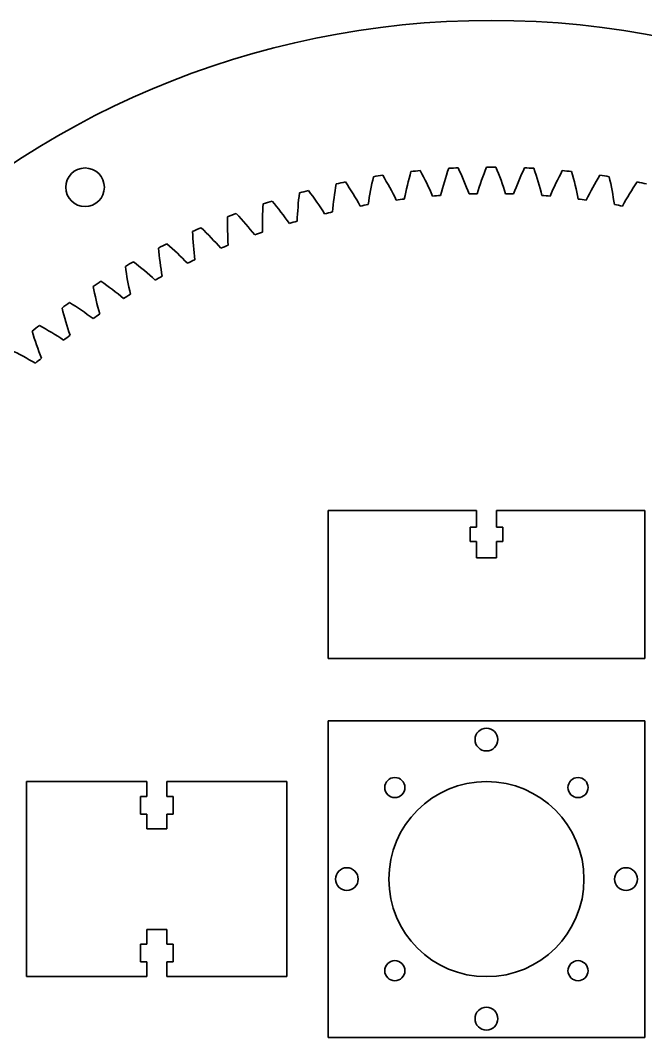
# Model space of a CAD drawing. Header units: inches. Extents: x -8 to 15.5, y -2.6 to 9.2.
# Drawn here: x 6.55 to 10.72, y 2.41 to 9.22 of the extents above; entities that cross this region are included whole.
import ezdxf

# ---------------------------------------------------------------- set-up
doc = ezdxf.new("R2010")
doc.units = ezdxf.units.IN
doc.header["$MEASUREMENT"] = 0
doc.layers.add('Layer 1', color=7, linetype='Continuous')

# ---------------------------------------------------------------- blocks, each defined once
blk = doc.blocks.new('block 2')
at = {"layer": 'Layer 1', "color": 7, "lineweight": 35}
blk.add_open_spline([(9.8384, 8.0624), (9.8205, 8.063), (9.8026, 8.0635), (9.7847, 8.0638)], degree=3, dxfattribs=at)
blk = doc.blocks.new('block 3')
at = {"layer": 'Layer 1', "color": 7, "lineweight": 35}
blk.add_open_spline([(9.7847, 8.0638), (9.7659, 8.124), (9.7447, 8.1834), (9.7211, 8.2419)], degree=3, dxfattribs=at)
blk = doc.blocks.new('block 4')
at = {"layer": 'Layer 1', "color": 7, "lineweight": 35}
blk.add_open_spline([(9.7211, 8.2419), (9.7003, 8.242), (9.6795, 8.242), (9.6588, 8.2419)], degree=3, dxfattribs=at)
blk = doc.blocks.new('block 5')
at = {"layer": 'Layer 1', "color": 7, "lineweight": 35}
blk.add_open_spline([(9.6588, 8.2419), (9.6352, 8.1834), (9.614, 8.124), (9.5952, 8.0638)], degree=3, dxfattribs=at)
blk = doc.blocks.new('block 6')
at = {"layer": 'Layer 1', "color": 7, "lineweight": 35}
blk.add_open_spline([(9.5952, 8.0638), (9.5773, 8.0635), (9.5594, 8.063), (9.5415, 8.0624)], degree=3, dxfattribs=at)
blk = doc.blocks.new('block 7')
at = {"layer": 'Layer 1', "color": 7, "lineweight": 35}
blk.add_open_spline([(9.5415, 8.0624), (9.5195, 8.1215), (9.4952, 8.1797), (9.4687, 8.2369)], degree=3, dxfattribs=at)
blk = doc.blocks.new('block 8')
at = {"layer": 'Layer 1', "color": 7, "lineweight": 35}
blk.add_open_spline([(9.4687, 8.2369), (9.4479, 8.236), (9.4272, 8.2349), (9.4064, 8.2336)], degree=3, dxfattribs=at)
blk = doc.blocks.new('block 9')
at = {"layer": 'Layer 1', "color": 7, "lineweight": 35}
blk.add_open_spline([(9.4064, 8.2336), (9.3859, 8.174), (9.3679, 8.1136), (9.3523, 8.0525)], degree=3, dxfattribs=at)
blk = doc.blocks.new('block 10')
at = {"layer": 'Layer 1', "color": 7, "lineweight": 35}
blk.add_open_spline([(9.3523, 8.0525), (9.3344, 8.0512), (9.3165, 8.0498), (9.2987, 8.0483)], degree=3, dxfattribs=at)
blk = doc.blocks.new('block 11')
at = {"layer": 'Layer 1', "color": 7, "lineweight": 35}
blk.add_open_spline([(9.2987, 8.0483), (9.2737, 8.1062), (9.2464, 8.163), (9.2168, 8.2187)], degree=3, dxfattribs=at)
blk = doc.blocks.new('block 12')
at = {"layer": 'Layer 1', "color": 7, "lineweight": 35}
blk.add_open_spline([(9.2168, 8.2187), (9.1961, 8.2167), (9.1755, 8.2145), (9.1548, 8.2122)], degree=3, dxfattribs=at)
blk = doc.blocks.new('block 13')
at = {"layer": 'Layer 1', "color": 7, "lineweight": 35}
blk.add_open_spline([(9.1548, 8.2122), (9.1375, 8.1516), (9.1226, 8.0903), (9.1102, 8.0285)], degree=3, dxfattribs=at)
blk = doc.blocks.new('block 14')
at = {"layer": 'Layer 1', "color": 7, "lineweight": 35}
blk.add_open_spline([(9.1102, 8.0285), (9.0924, 8.0262), (9.0747, 8.0239), (9.0569, 8.0215)], degree=3, dxfattribs=at)
blk = doc.blocks.new('block 15')
at = {"layer": 'Layer 1', "color": 7, "lineweight": 35}
blk.add_open_spline([(9.0569, 8.0215), (9.0289, 8.0779), (8.9987, 8.1333), (8.9663, 8.1874)], degree=3, dxfattribs=at)
blk = doc.blocks.new('block 16')
at = {"layer": 'Layer 1', "color": 7, "lineweight": 35}
blk.add_open_spline([(8.9663, 8.1874), (8.9457, 8.1843), (8.9252, 8.181), (8.9047, 8.1776)], degree=3, dxfattribs=at)
blk = doc.blocks.new('block 17')
at = {"layer": 'Layer 1', "color": 7, "lineweight": 35}
blk.add_open_spline([(8.9047, 8.1776), (8.8906, 8.1162), (8.879, 8.0542), (8.8698, 7.9918)], degree=3, dxfattribs=at)
blk = doc.blocks.new('block 18')
at = {"layer": 'Layer 1', "color": 7, "lineweight": 35}
blk.add_open_spline([(8.8698, 7.9918), (8.8521, 7.9886), (8.8345, 7.9854), (8.8169, 7.982)], degree=3, dxfattribs=at)
blk = doc.blocks.new('block 19')
at = {"layer": 'Layer 1', "color": 7, "lineweight": 35}
blk.add_open_spline([(8.8169, 7.982), (8.786, 8.037), (8.7529, 8.0907), (8.7177, 8.143)], degree=3, dxfattribs=at)
blk = doc.blocks.new('block 20')
at = {"layer": 'Layer 1', "color": 7, "lineweight": 35}
blk.add_open_spline([(8.7177, 8.143), (8.6974, 8.1388), (8.677, 8.1345), (8.6568, 8.13)], degree=3, dxfattribs=at)
blk = doc.blocks.new('block 21')
at = {"layer": 'Layer 1', "color": 7, "lineweight": 35}
blk.add_open_spline([(8.6568, 8.13), (8.6459, 8.0679), (8.6375, 8.0054), (8.6316, 7.9426)], degree=3, dxfattribs=at)
blk = doc.blocks.new('block 22')
at = {"layer": 'Layer 1', "color": 7, "lineweight": 35}
blk.add_open_spline([(8.6316, 7.9426), (8.6141, 7.9385), (8.5967, 7.9344), (8.5793, 7.9301)], degree=3, dxfattribs=at)
blk = doc.blocks.new('block 23')
at = {"layer": 'Layer 1', "color": 7, "lineweight": 35}
blk.add_open_spline([(8.5793, 7.9301), (8.5456, 7.9833), (8.5097, 8.0352), (8.4718, 8.0856)], degree=3, dxfattribs=at)
blk = doc.blocks.new('block 24')
at = {"layer": 'Layer 1', "color": 7, "lineweight": 35}
blk.add_open_spline([(8.4718, 8.0856), (8.4517, 8.0804), (8.4317, 8.075), (8.4116, 8.0695)], degree=3, dxfattribs=at)
blk = doc.blocks.new('block 25')
at = {"layer": 'Layer 1', "color": 7, "lineweight": 35}
blk.add_open_spline([(8.4116, 8.0695), (8.404, 8.0069), (8.3989, 7.944), (8.3963, 7.881)], degree=3, dxfattribs=at)
blk = doc.blocks.new('block 26')
at = {"layer": 'Layer 1', "color": 7, "lineweight": 35}
blk.add_open_spline([(8.3963, 7.881), (8.3791, 7.876), (8.3619, 7.871), (8.3447, 7.8658)], degree=3, dxfattribs=at)
blk = doc.blocks.new('block 27')
at = {"layer": 'Layer 1', "color": 7, "lineweight": 35}
blk.add_open_spline([(8.3447, 7.8658), (8.3083, 7.9172), (8.2697, 7.9671), (8.2293, 8.0155)], degree=3, dxfattribs=at)
blk = doc.blocks.new('block 28')
at = {"layer": 'Layer 1', "color": 7, "lineweight": 35}
blk.add_open_spline([(8.2293, 8.0155), (8.2095, 8.0092), (8.1897, 8.0028), (8.17, 7.9962)], degree=3, dxfattribs=at)
blk = doc.blocks.new('block 29')
at = {"layer": 'Layer 1', "color": 7, "lineweight": 35}
blk.add_open_spline([(8.17, 7.9962), (8.1657, 7.9333), (8.1638, 7.8703), (8.1646, 7.8072)], degree=3, dxfattribs=at)
blk = doc.blocks.new('block 30')
at = {"layer": 'Layer 1', "color": 7, "lineweight": 35}
blk.add_open_spline([(8.1646, 7.8072), (8.1476, 7.8013), (8.1307, 7.7953), (8.1139, 7.7893)], degree=3, dxfattribs=at)
blk = doc.blocks.new('block 31')
at = {"layer": 'Layer 1', "color": 7, "lineweight": 35}
blk.add_open_spline([(8.1139, 7.7893), (8.0748, 7.8387), (8.0337, 7.8866), (7.9907, 7.9327)], degree=3, dxfattribs=at)
blk = doc.blocks.new('block 32')
at = {"layer": 'Layer 1', "color": 7, "lineweight": 35}
blk.add_open_spline([(7.9907, 7.9327), (7.9713, 7.9254), (7.9519, 7.918), (7.9325, 7.9104)], degree=3, dxfattribs=at)
blk = doc.blocks.new('block 33')
at = {"layer": 'Layer 1', "color": 7, "lineweight": 35}
blk.add_open_spline([(7.9325, 7.9104), (7.9315, 7.8474), (7.933, 7.7843), (7.937, 7.7214)], degree=3, dxfattribs=at)
blk = doc.blocks.new('block 34')
at = {"layer": 'Layer 1', "color": 7, "lineweight": 35}
blk.add_open_spline([(7.937, 7.7214), (7.9204, 7.7146), (7.9038, 7.7078), (7.8873, 7.7008)], degree=3, dxfattribs=at)
blk = doc.blocks.new('block 35')
at = {"layer": 'Layer 1', "color": 7, "lineweight": 35}
blk.add_open_spline([(7.8873, 7.7008), (7.8457, 7.7481), (7.8021, 7.7938), (7.7568, 7.8376)], degree=3, dxfattribs=at)
blk = doc.blocks.new('block 36')
at = {"layer": 'Layer 1', "color": 7, "lineweight": 35}
blk.add_open_spline([(7.7568, 7.8376), (7.7378, 7.8293), (7.7188, 7.8208), (7.6999, 7.8123)], degree=3, dxfattribs=at)
blk = doc.blocks.new('block 37')
at = {"layer": 'Layer 1', "color": 7, "lineweight": 35}
blk.add_open_spline([(7.6999, 7.8123), (7.7021, 7.7493), (7.7069, 7.6864), (7.7142, 7.6237)], degree=3, dxfattribs=at)
blk = doc.blocks.new('block 38')
at = {"layer": 'Layer 1', "color": 7, "lineweight": 35}
blk.add_open_spline([(7.7142, 7.6237), (7.698, 7.6161), (7.6818, 7.6084), (7.6657, 7.6006)], degree=3, dxfattribs=at)
blk = doc.blocks.new('block 39')
at = {"layer": 'Layer 1', "color": 7, "lineweight": 35}
blk.add_open_spline([(7.6657, 7.6006), (7.6216, 7.6457), (7.5758, 7.689), (7.5282, 7.7304)], degree=3, dxfattribs=at)
blk = doc.blocks.new('block 40')
at = {"layer": 'Layer 1', "color": 7, "lineweight": 35}
blk.add_open_spline([(7.5282, 7.7304), (7.5096, 7.7211), (7.4911, 7.7116), (7.4727, 7.7021)], degree=3, dxfattribs=at)
blk = doc.blocks.new('block 41')
at = {"layer": 'Layer 1', "color": 7, "lineweight": 35}
blk.add_open_spline([(7.4727, 7.7021), (7.4782, 7.6393), (7.4863, 7.5767), (7.4969, 7.5146)], degree=3, dxfattribs=at)
blk = doc.blocks.new('block 42')
at = {"layer": 'Layer 1', "color": 7, "lineweight": 35}
blk.add_open_spline([(7.4969, 7.5146), (7.4811, 7.5061), (7.4653, 7.4976), (7.4496, 7.4889)], degree=3, dxfattribs=at)
blk = doc.blocks.new('block 43')
at = {"layer": 'Layer 1', "color": 7, "lineweight": 35}
blk.add_open_spline([(7.4496, 7.4889), (7.4033, 7.5316), (7.3552, 7.5725), (7.3055, 7.6113)], degree=3, dxfattribs=at)
blk = doc.blocks.new('block 44')
at = {"layer": 'Layer 1', "color": 7, "lineweight": 35}
blk.add_open_spline([(7.3055, 7.6113), (7.2875, 7.6011), (7.2695, 7.5907), (7.2516, 7.5802)], degree=3, dxfattribs=at)
blk = doc.blocks.new('block 45')
at = {"layer": 'Layer 1', "color": 7, "lineweight": 35}
blk.add_open_spline([(7.2516, 7.5802), (7.2604, 7.5178), (7.2717, 7.4557), (7.2856, 7.3942)], degree=3, dxfattribs=at)
blk = doc.blocks.new('block 46')
at = {"layer": 'Layer 1', "color": 7, "lineweight": 35}
blk.add_open_spline([(7.2856, 7.3942), (7.2702, 7.3849), (7.2549, 7.3755), (7.2397, 7.3661)], degree=3, dxfattribs=at)
blk = doc.blocks.new('block 47')
at = {"layer": 'Layer 1', "color": 7, "lineweight": 35}
blk.add_open_spline([(7.2397, 7.3661), (7.1912, 7.4063), (7.141, 7.4446), (7.0894, 7.4808)], degree=3, dxfattribs=at)
blk = doc.blocks.new('block 48')
at = {"layer": 'Layer 1', "color": 7, "lineweight": 35}
blk.add_open_spline([(7.0894, 7.4808), (7.0719, 7.4696), (7.0545, 7.4583), (7.0371, 7.4469)], degree=3, dxfattribs=at)
blk = doc.blocks.new('block 49')
at = {"layer": 'Layer 1', "color": 7, "lineweight": 35}
blk.add_open_spline([(7.0371, 7.4469), (7.0492, 7.385), (7.0638, 7.3236), (7.0808, 7.2629)], degree=3, dxfattribs=at)
blk = doc.blocks.new('block 50')
at = {"layer": 'Layer 1', "color": 7, "lineweight": 35}
blk.add_open_spline([(7.0808, 7.2629), (7.066, 7.2528), (7.0512, 7.2427), (7.0365, 7.2324)], degree=3, dxfattribs=at)
blk = doc.blocks.new('block 51')
at = {"layer": 'Layer 1', "color": 7, "lineweight": 35}
blk.add_open_spline([(7.0365, 7.2324), (6.9859, 7.2701), (6.9338, 7.3057), (6.8804, 7.3391)], degree=3, dxfattribs=at)
blk = doc.blocks.new('block 52')
at = {"layer": 'Layer 1', "color": 7, "lineweight": 35}
blk.add_open_spline([(6.8804, 7.3391), (6.8635, 7.327), (6.8467, 7.3148), (6.83, 7.3025)], degree=3, dxfattribs=at)
blk = doc.blocks.new('block 53')
at = {"layer": 'Layer 1', "color": 7, "lineweight": 35}
blk.add_open_spline([(6.83, 7.3025), (6.8453, 7.2413), (6.8631, 7.1808), (6.8832, 7.1211)], degree=3, dxfattribs=at)
blk = doc.blocks.new('block 54')
at = {"layer": 'Layer 1', "color": 7, "lineweight": 35}
blk.add_open_spline([(6.8832, 7.1211), (6.8689, 7.1103), (6.8547, 7.0993), (6.8405, 7.0883)], degree=3, dxfattribs=at)
blk = doc.blocks.new('block 55')
at = {"layer": 'Layer 1', "color": 7, "lineweight": 35}
blk.add_open_spline([(6.8405, 7.0883), (6.7881, 7.1233), (6.7342, 7.1561), (6.6791, 7.1867)], degree=3, dxfattribs=at)
blk = doc.blocks.new('block 56')
at = {"layer": 'Layer 1', "color": 7, "lineweight": 35}
blk.add_open_spline([(6.6791, 7.1867), (6.6629, 7.1738), (6.6467, 7.1607), (6.6307, 7.1475)], degree=3, dxfattribs=at)
blk = doc.blocks.new('block 57')
at = {"layer": 'Layer 1', "color": 7, "lineweight": 35}
blk.add_open_spline([(6.6307, 7.1475), (6.6492, 7.0872), (6.67, 7.0277), (6.6933, 6.9691)], degree=3, dxfattribs=at)
blk = doc.blocks.new('block 58')
at = {"layer": 'Layer 1', "color": 7, "lineweight": 35}
blk.add_open_spline([(6.6933, 6.9691), (6.6796, 6.9575), (6.666, 6.9459), (6.6524, 6.9342)], degree=3, dxfattribs=at)
blk = doc.blocks.new('block 59')
at = {"layer": 'Layer 1', "color": 7, "lineweight": 35}
blk.add_open_spline([(6.6524, 6.9342), (6.5982, 6.9663), (6.5427, 6.9963), (6.486, 7.024)], degree=3, dxfattribs=at)
blk = doc.blocks.new('block 468')
at = {"layer": 'Layer 1', "color": 7, "lineweight": 35}
blk.add_open_spline([(10.7231, 8.13), (10.7028, 8.1345), (10.6825, 8.1388), (10.6622, 8.143)], degree=3, dxfattribs=at)
blk = doc.blocks.new('block 469')
at = {"layer": 'Layer 1', "color": 7, "lineweight": 35}
blk.add_open_spline([(10.6622, 8.143), (10.627, 8.0907), (10.5939, 8.037), (10.563, 7.982)], degree=3, dxfattribs=at)
blk = doc.blocks.new('block 470')
at = {"layer": 'Layer 1', "color": 7, "lineweight": 35}
blk.add_open_spline([(10.563, 7.982), (10.5454, 7.9854), (10.5277, 7.9886), (10.5101, 7.9918)], degree=3, dxfattribs=at)
blk = doc.blocks.new('block 471')
at = {"layer": 'Layer 1', "color": 7, "lineweight": 35}
blk.add_open_spline([(10.5101, 7.9918), (10.5009, 8.0542), (10.4893, 8.1162), (10.4752, 8.1776)], degree=3, dxfattribs=at)
blk = doc.blocks.new('block 472')
at = {"layer": 'Layer 1', "color": 7, "lineweight": 35}
blk.add_open_spline([(10.4752, 8.1776), (10.4547, 8.181), (10.4342, 8.1843), (10.4136, 8.1874)], degree=3, dxfattribs=at)
blk = doc.blocks.new('block 473')
at = {"layer": 'Layer 1', "color": 7, "lineweight": 35}
blk.add_open_spline([(10.4136, 8.1874), (10.3812, 8.1333), (10.351, 8.0779), (10.323, 8.0215)], degree=3, dxfattribs=at)
blk = doc.blocks.new('block 474')
at = {"layer": 'Layer 1', "color": 7, "lineweight": 35}
blk.add_open_spline([(10.323, 8.0215), (10.3052, 8.0239), (10.2875, 8.0262), (10.2697, 8.0285)], degree=3, dxfattribs=at)
blk = doc.blocks.new('block 475')
at = {"layer": 'Layer 1', "color": 7, "lineweight": 35}
blk.add_open_spline([(10.2697, 8.0285), (10.2573, 8.0903), (10.2424, 8.1516), (10.2251, 8.2122)], degree=3, dxfattribs=at)
blk = doc.blocks.new('block 476')
at = {"layer": 'Layer 1', "color": 7, "lineweight": 35}
blk.add_open_spline([(10.2251, 8.2122), (10.2044, 8.2145), (10.1837, 8.2167), (10.1631, 8.2187)], degree=3, dxfattribs=at)
blk = doc.blocks.new('block 477')
at = {"layer": 'Layer 1', "color": 7, "lineweight": 35}
blk.add_open_spline([(10.1631, 8.2187), (10.1335, 8.163), (10.1062, 8.1062), (10.0812, 8.0483)], degree=3, dxfattribs=at)
blk = doc.blocks.new('block 478')
at = {"layer": 'Layer 1', "color": 7, "lineweight": 35}
blk.add_open_spline([(10.0812, 8.0483), (10.0634, 8.0498), (10.0455, 8.0512), (10.0276, 8.0525)], degree=3, dxfattribs=at)
blk = doc.blocks.new('block 479')
at = {"layer": 'Layer 1', "color": 7, "lineweight": 35}
blk.add_open_spline([(10.0276, 8.0525), (10.012, 8.1136), (9.9939, 8.174), (9.9735, 8.2336)], degree=3, dxfattribs=at)
blk = doc.blocks.new('block 480')
at = {"layer": 'Layer 1', "color": 7, "lineweight": 35}
blk.add_open_spline([(9.9735, 8.2336), (9.9527, 8.2349), (9.932, 8.236), (9.9112, 8.2369)], degree=3, dxfattribs=at)
blk = doc.blocks.new('block 481')
at = {"layer": 'Layer 1', "color": 7, "lineweight": 35}
blk.add_open_spline([(9.9112, 8.2369), (9.8846, 8.1797), (9.8604, 8.1215), (9.8384, 8.0624)], degree=3, dxfattribs=at)
blk = doc.blocks.new('block 482')
at = {"layer": 'Layer 1', "color": 7, "lineweight": 35}
blk.add_open_spline([(7.1118, 8.1072), (7.1118, 8.1782), (7.0542, 8.2357), (6.9833, 8.2357), (6.9123, 8.2357), (6.8548, 8.1782), (6.8548, 8.1072), (6.8548, 8.0363), (6.9123, 7.9787), (6.9833, 7.9787), (7.0542, 7.9787), (7.1118, 8.0363), (7.1118, 8.1072)], degree=3, knots=[0, 0, 0, 0, 1, 1, 1, 2, 2, 2, 3, 3, 3, 4, 4, 4, 4], dxfattribs=at)
blk = doc.blocks.new('block 485')
at = {"layer": 'Layer 1', "color": 7, "lineweight": 35}
blk.add_open_spline([(15.49, 3.4191), (15.49, 6.6224), (12.8932, 9.2191), (9.6899, 9.2191), (6.4867, 9.2191), (3.89, 6.6224), (3.89, 3.4191), (3.89, 0.2159), (6.4867, -2.3809), (9.69, -2.3809), (12.8932, -2.3809), (15.49, 0.2159), (15.49, 3.4191)], degree=3, knots=[0, 0, 0, 0, 1, 1, 1, 2, 2, 2, 3, 3, 3, 4, 4, 4, 4], dxfattribs=at)
blk = doc.blocks.new('block 486')
at = {"layer": 'Layer 1', "color": 7, "lineweight": 35}
blk.add_lwpolyline([(8.6025, 5.952), (9.5905, 5.952)], dxfattribs=at)
blk = doc.blocks.new('block 487')
at = {"layer": 'Layer 1', "color": 7, "lineweight": 35}
blk.add_lwpolyline([(9.5905, 5.952), (9.5905, 5.8418)], dxfattribs=at)
blk = doc.blocks.new('block 488')
at = {"layer": 'Layer 1', "color": 7, "lineweight": 35}
blk.add_lwpolyline([(9.5905, 5.8418), (9.5492, 5.8418)], dxfattribs=at)
blk = doc.blocks.new('block 489')
at = {"layer": 'Layer 1', "color": 7, "lineweight": 35}
blk.add_lwpolyline([(9.5492, 5.8418), (9.5492, 5.7473)], dxfattribs=at)
blk = doc.blocks.new('block 490')
at = {"layer": 'Layer 1', "color": 7, "lineweight": 35}
blk.add_lwpolyline([(9.5492, 5.7473), (9.5905, 5.7473)], dxfattribs=at)
blk = doc.blocks.new('block 491')
at = {"layer": 'Layer 1', "color": 7, "lineweight": 35}
blk.add_lwpolyline([(9.5905, 5.7473), (9.5905, 5.637)], dxfattribs=at)
blk = doc.blocks.new('block 492')
at = {"layer": 'Layer 1', "color": 7, "lineweight": 35}
blk.add_lwpolyline([(9.5905, 5.637), (9.7244, 5.637)], dxfattribs=at)
blk = doc.blocks.new('block 493')
at = {"layer": 'Layer 1', "color": 7, "lineweight": 35}
blk.add_lwpolyline([(9.7244, 5.7473), (9.7244, 5.637)], dxfattribs=at)
blk = doc.blocks.new('block 494')
at = {"layer": 'Layer 1', "color": 7, "lineweight": 35}
blk.add_lwpolyline([(9.7657, 5.7473), (9.7244, 5.7473)], dxfattribs=at)
blk = doc.blocks.new('block 495')
at = {"layer": 'Layer 1', "color": 7, "lineweight": 35}
blk.add_lwpolyline([(9.7657, 5.8418), (9.7657, 5.7473)], dxfattribs=at)
blk = doc.blocks.new('block 496')
at = {"layer": 'Layer 1', "color": 7, "lineweight": 35}
blk.add_lwpolyline([(9.7244, 5.8418), (9.7657, 5.8418)], dxfattribs=at)
blk = doc.blocks.new('block 497')
at = {"layer": 'Layer 1', "color": 7, "lineweight": 35}
blk.add_lwpolyline([(9.7244, 5.952), (9.7244, 5.8418)], dxfattribs=at)
blk = doc.blocks.new('block 498')
at = {"layer": 'Layer 1', "color": 7, "lineweight": 35}
blk.add_lwpolyline([(9.7244, 5.952), (10.7125, 5.952)], dxfattribs=at)
blk = doc.blocks.new('block 499')
at = {"layer": 'Layer 1', "color": 7, "lineweight": 35}
blk.add_lwpolyline([(10.7125, 4.967), (10.7125, 5.952)], dxfattribs=at)
blk = doc.blocks.new('block 500')
at = {"layer": 'Layer 1', "color": 7, "lineweight": 35}
blk.add_lwpolyline([(8.6025, 4.967), (10.7125, 4.967)], dxfattribs=at)
blk = doc.blocks.new('block 501')
at = {"layer": 'Layer 1', "color": 7, "lineweight": 35}
blk.add_lwpolyline([(8.6025, 4.967), (8.6025, 5.952)], dxfattribs=at)
blk = doc.blocks.new('block 530')
at = {"layer": 'Layer 1', "color": 7, "lineweight": 35}
blk.add_lwpolyline([(8.3287, 2.8461), (8.3287, 4.1461)], dxfattribs=at)
blk = doc.blocks.new('block 531')
at = {"layer": 'Layer 1', "color": 7, "lineweight": 35}
blk.add_lwpolyline([(7.5281, 2.8461), (8.3287, 2.8461)], dxfattribs=at)
blk = doc.blocks.new('block 532')
at = {"layer": 'Layer 1', "color": 7, "lineweight": 35}
blk.add_lwpolyline([(7.5281, 2.9445), (7.5281, 2.8461)], dxfattribs=at)
blk = doc.blocks.new('block 533')
at = {"layer": 'Layer 1', "color": 7, "lineweight": 35}
blk.add_lwpolyline([(7.5694, 2.9445), (7.5281, 2.9445)], dxfattribs=at)
blk = doc.blocks.new('block 534')
at = {"layer": 'Layer 1', "color": 7, "lineweight": 35}
blk.add_lwpolyline([(7.5694, 3.0626), (7.5694, 2.9445)], dxfattribs=at)
blk = doc.blocks.new('block 535')
at = {"layer": 'Layer 1', "color": 7, "lineweight": 35}
blk.add_lwpolyline([(7.5281, 3.0626), (7.5694, 3.0626)], dxfattribs=at)
blk = doc.blocks.new('block 536')
at = {"layer": 'Layer 1', "color": 7, "lineweight": 35}
blk.add_lwpolyline([(7.5281, 3.161), (7.5281, 3.0626)], dxfattribs=at)
blk = doc.blocks.new('block 537')
at = {"layer": 'Layer 1', "color": 7, "lineweight": 35}
blk.add_lwpolyline([(7.3942, 3.161), (7.5281, 3.161)], dxfattribs=at)
blk = doc.blocks.new('block 538')
at = {"layer": 'Layer 1', "color": 7, "lineweight": 35}
blk.add_lwpolyline([(7.3942, 3.0626), (7.3942, 3.161)], dxfattribs=at)
blk = doc.blocks.new('block 539')
at = {"layer": 'Layer 1', "color": 7, "lineweight": 35}
blk.add_lwpolyline([(7.3529, 3.0626), (7.3942, 3.0626)], dxfattribs=at)
blk = doc.blocks.new('block 540')
at = {"layer": 'Layer 1', "color": 7, "lineweight": 35}
blk.add_lwpolyline([(7.3529, 2.9445), (7.3529, 3.0626)], dxfattribs=at)
blk = doc.blocks.new('block 541')
at = {"layer": 'Layer 1', "color": 7, "lineweight": 35}
blk.add_lwpolyline([(7.3942, 2.9445), (7.3529, 2.9445)], dxfattribs=at)
blk = doc.blocks.new('block 542')
at = {"layer": 'Layer 1', "color": 7, "lineweight": 35}
blk.add_lwpolyline([(7.3942, 2.8461), (7.3942, 2.9445)], dxfattribs=at)
blk = doc.blocks.new('block 543')
at = {"layer": 'Layer 1', "color": 7, "lineweight": 35}
blk.add_lwpolyline([(6.5937, 2.8461), (7.3942, 2.8461)], dxfattribs=at)
blk = doc.blocks.new('block 544')
at = {"layer": 'Layer 1', "color": 7, "lineweight": 35}
blk.add_lwpolyline([(6.5937, 4.1461), (6.5937, 2.8461)], dxfattribs=at)
blk = doc.blocks.new('block 545')
at = {"layer": 'Layer 1', "color": 7, "lineweight": 35}
blk.add_lwpolyline([(7.3942, 4.1461), (6.5937, 4.1461)], dxfattribs=at)
blk = doc.blocks.new('block 546')
at = {"layer": 'Layer 1', "color": 7, "lineweight": 35}
blk.add_lwpolyline([(7.3942, 4.0477), (7.3942, 4.1461)], dxfattribs=at)
blk = doc.blocks.new('block 547')
at = {"layer": 'Layer 1', "color": 7, "lineweight": 35}
blk.add_lwpolyline([(7.3529, 4.0477), (7.3942, 4.0477)], dxfattribs=at)
blk = doc.blocks.new('block 548')
at = {"layer": 'Layer 1', "color": 7, "lineweight": 35}
blk.add_lwpolyline([(7.3529, 3.9295), (7.3529, 4.0477)], dxfattribs=at)
blk = doc.blocks.new('block 549')
at = {"layer": 'Layer 1', "color": 7, "lineweight": 35}
blk.add_lwpolyline([(7.3942, 3.9295), (7.3529, 3.9295)], dxfattribs=at)
blk = doc.blocks.new('block 550')
at = {"layer": 'Layer 1', "color": 7, "lineweight": 35}
blk.add_lwpolyline([(7.3942, 3.8311), (7.3942, 3.9295)], dxfattribs=at)
blk = doc.blocks.new('block 551')
at = {"layer": 'Layer 1', "color": 7, "lineweight": 35}
blk.add_lwpolyline([(7.5281, 3.8311), (7.3942, 3.8311)], dxfattribs=at)
blk = doc.blocks.new('block 552')
at = {"layer": 'Layer 1', "color": 7, "lineweight": 35}
blk.add_lwpolyline([(7.5281, 3.9295), (7.5281, 3.8311)], dxfattribs=at)
blk = doc.blocks.new('block 553')
at = {"layer": 'Layer 1', "color": 7, "lineweight": 35}
blk.add_lwpolyline([(7.5694, 3.9295), (7.5281, 3.9295)], dxfattribs=at)
blk = doc.blocks.new('block 554')
at = {"layer": 'Layer 1', "color": 7, "lineweight": 35}
blk.add_lwpolyline([(7.5694, 4.0477), (7.5694, 3.9295)], dxfattribs=at)
blk = doc.blocks.new('block 555')
at = {"layer": 'Layer 1', "color": 7, "lineweight": 35}
blk.add_lwpolyline([(7.5281, 4.0477), (7.5694, 4.0477)], dxfattribs=at)
blk = doc.blocks.new('block 556')
at = {"layer": 'Layer 1', "color": 7, "lineweight": 35}
blk.add_lwpolyline([(7.5281, 4.1461), (7.5281, 4.0477)], dxfattribs=at)
blk = doc.blocks.new('block 557')
at = {"layer": 'Layer 1', "color": 7, "lineweight": 35}
blk.add_lwpolyline([(8.3287, 4.1461), (7.5281, 4.1461)], dxfattribs=at)
blk = doc.blocks.new('block 586')
at = {"layer": 'Layer 1', "color": 7, "lineweight": 35}
blk.add_open_spline([(8.6516, 3.4961), (8.6516, 3.538), (8.6856, 3.5719), (8.7275, 3.5719), (8.7694, 3.5719), (8.8033, 3.538), (8.8033, 3.4961), (8.8033, 3.4542), (8.7694, 3.4202), (8.7275, 3.4202), (8.6856, 3.4202), (8.6516, 3.4542), (8.6516, 3.4961)], degree=3, knots=[0, 0, 0, 0, 1, 1, 1, 2, 2, 2, 3, 3, 3, 4, 4, 4, 4], dxfattribs=at)
blk = doc.blocks.new('block 587')
at = {"layer": 'Layer 1', "color": 7, "lineweight": 35}
blk.add_open_spline([(10.5116, 3.4961), (10.5116, 3.538), (10.5456, 3.5719), (10.5875, 3.5719), (10.6294, 3.5719), (10.6633, 3.538), (10.6633, 3.4961), (10.6633, 3.4542), (10.6294, 3.4202), (10.5875, 3.4202), (10.5456, 3.4202), (10.5116, 3.4542), (10.5116, 3.4961)], degree=3, knots=[0, 0, 0, 0, 1, 1, 1, 2, 2, 2, 3, 3, 3, 4, 4, 4, 4], dxfattribs=at)
blk = doc.blocks.new('block 588')
at = {"layer": 'Layer 1', "color": 7, "lineweight": 35}
blk.add_open_spline([(8.9803, 2.8858), (8.9803, 2.9228), (9.0103, 2.9528), (9.0472, 2.9528), (9.0842, 2.9528), (9.1142, 2.9228), (9.1142, 2.8858), (9.1142, 2.8489), (9.0842, 2.8189), (9.0472, 2.8189), (9.0103, 2.8189), (8.9803, 2.8489), (8.9803, 2.8858)], degree=3, knots=[0, 0, 0, 0, 1, 1, 1, 2, 2, 2, 3, 3, 3, 4, 4, 4, 4], dxfattribs=at)
blk = doc.blocks.new('block 589')
at = {"layer": 'Layer 1', "color": 7, "lineweight": 35}
blk.add_open_spline([(10.2008, 4.1063), (10.2008, 4.1433), (10.2307, 4.1732), (10.2677, 4.1732), (10.3047, 4.1732), (10.3346, 4.1433), (10.3346, 4.1063), (10.3346, 4.0693), (10.3047, 4.0394), (10.2677, 4.0394), (10.2307, 4.0394), (10.2008, 4.0693), (10.2008, 4.1063)], degree=3, knots=[0, 0, 0, 0, 1, 1, 1, 2, 2, 2, 3, 3, 3, 4, 4, 4, 4], dxfattribs=at)
blk = doc.blocks.new('block 590')
at = {"layer": 'Layer 1', "color": 7, "lineweight": 35}
blk.add_open_spline([(9.0075, 3.4961), (9.0075, 3.8551), (9.2985, 4.1461), (9.6575, 4.1461), (10.0164, 4.1461), (10.3075, 3.8551), (10.3075, 3.4961), (10.3075, 3.1371), (10.0164, 2.8461), (9.6575, 2.8461), (9.2985, 2.8461), (9.0075, 3.1371), (9.0075, 3.4961)], degree=3, knots=[0, 0, 0, 0, 1, 1, 1, 2, 2, 2, 3, 3, 3, 4, 4, 4, 4], dxfattribs=at)
blk = doc.blocks.new('block 591')
at = {"layer": 'Layer 1', "color": 7, "lineweight": 35}
blk.add_open_spline([(8.9803, 4.1063), (8.9803, 4.1433), (9.0103, 4.1732), (9.0472, 4.1732), (9.0842, 4.1732), (9.1142, 4.1433), (9.1142, 4.1063), (9.1142, 4.0693), (9.0842, 4.0394), (9.0472, 4.0394), (9.0103, 4.0394), (8.9803, 4.0693), (8.9803, 4.1063)], degree=3, knots=[0, 0, 0, 0, 1, 1, 1, 2, 2, 2, 3, 3, 3, 4, 4, 4, 4], dxfattribs=at)
blk = doc.blocks.new('block 592')
at = {"layer": 'Layer 1', "color": 7, "lineweight": 35}
blk.add_open_spline([(10.2008, 2.8858), (10.2008, 2.9228), (10.2307, 2.9528), (10.2677, 2.9528), (10.3047, 2.9528), (10.3346, 2.9228), (10.3346, 2.8858), (10.3346, 2.8489), (10.3047, 2.8189), (10.2677, 2.8189), (10.2307, 2.8189), (10.2008, 2.8489), (10.2008, 2.8858)], degree=3, knots=[0, 0, 0, 0, 1, 1, 1, 2, 2, 2, 3, 3, 3, 4, 4, 4, 4], dxfattribs=at)
blk = doc.blocks.new('block 593')
at = {"layer": 'Layer 1', "color": 7, "lineweight": 35}
blk.add_open_spline([(9.5816, 4.4261), (9.5816, 4.468), (9.6156, 4.5019), (9.6575, 4.5019), (9.6994, 4.5019), (9.7333, 4.468), (9.7333, 4.4261), (9.7333, 4.3842), (9.6994, 4.3502), (9.6575, 4.3502), (9.6156, 4.3502), (9.5816, 4.3842), (9.5816, 4.4261)], degree=3, knots=[0, 0, 0, 0, 1, 1, 1, 2, 2, 2, 3, 3, 3, 4, 4, 4, 4], dxfattribs=at)
blk = doc.blocks.new('block 594')
at = {"layer": 'Layer 1', "color": 7, "lineweight": 35}
blk.add_open_spline([(9.5816, 2.5661), (9.5816, 2.608), (9.6156, 2.6419), (9.6575, 2.6419), (9.6994, 2.6419), (9.7333, 2.608), (9.7333, 2.5661), (9.7333, 2.5242), (9.6994, 2.4902), (9.6575, 2.4902), (9.6156, 2.4902), (9.5816, 2.5242), (9.5816, 2.5661)], degree=3, knots=[0, 0, 0, 0, 1, 1, 1, 2, 2, 2, 3, 3, 3, 4, 4, 4, 4], dxfattribs=at)
blk = doc.blocks.new('block 595')
at = {"layer": 'Layer 1', "color": 7, "lineweight": 35}
blk.add_lwpolyline([(8.6025, 2.4411), (10.7125, 2.4411)], dxfattribs=at)
blk = doc.blocks.new('block 596')
at = {"layer": 'Layer 1', "color": 7, "lineweight": 35}
blk.add_lwpolyline([(8.6025, 4.5511), (8.6025, 2.4411)], dxfattribs=at)
blk = doc.blocks.new('block 597')
at = {"layer": 'Layer 1', "color": 7, "lineweight": 35}
blk.add_lwpolyline([(10.7125, 4.5511), (8.6025, 4.5511)], dxfattribs=at)
blk = doc.blocks.new('block 598')
at = {"layer": 'Layer 1', "color": 7, "lineweight": 35}
blk.add_lwpolyline([(10.7125, 2.4411), (10.7125, 4.5511)], dxfattribs=at)

msp = doc.modelspace()

# ---------------------------------------------------------------- block references
at = {"layer": 'Layer 1'}
for name in ['block 485', 'block 482', 'block 8', 'block 7', 'block 5', 'block 4', 'block 3', 'block 481', 'block 480', 'block 17', 'block 16', 'block 15', 'block 13', 'block 12', 'block 11', 'block 9', 'block 479', 'block 477', 'block 476', 'block 475', 'block 473', 'block 472', 'block 471', 'block 21', 'block 20', 'block 19', 'block 469', 'block 468', 'block 25', 'block 24', 'block 23', 'block 10', 'block 6', 'block 2', 'block 478', 'block 29', 'block 28', 'block 27', 'block 18', 'block 14', 'block 474', 'block 470', 'block 33', 'block 32', 'block 31', 'block 22', 'block 36', 'block 35', 'block 26', 'block 37', 'block 30', 'block 40', 'block 41', 'block 39', 'block 34', 'block 38', 'block 44', 'block 45', 'block 43', 'block 42', 'block 48', 'block 49', 'block 47', 'block 46', 'block 52', 'block 53', 'block 51', 'block 50', 'block 56', 'block 57', 'block 55', 'block 54', 'block 59', 'block 58', 'block 486', 'block 501', 'block 487', 'block 497', 'block 498', 'block 499', 'block 488', 'block 489', 'block 496', 'block 495', 'block 490', 'block 491', 'block 493', 'block 494', 'block 492', 'block 500', 'block 596', 'block 597', 'block 593', 'block 598', 'block 591', 'block 589', 'block 544', 'block 545', 'block 546', 'block 556', 'block 557', 'block 530', 'block 590', 'block 547', 'block 548', 'block 555', 'block 554', 'block 549', 'block 550', 'block 552', 'block 553', 'block 551', 'block 586', 'block 587', 'block 537', 'block 538', 'block 536', 'block 539', 'block 540', 'block 535', 'block 534', 'block 541', 'block 542', 'block 532', 'block 533', 'block 588', 'block 592', 'block 543', 'block 531', 'block 594', 'block 595']:
    msp.add_blockref(name, (0, 0), dxfattribs=at)

doc.saveas('drawing.dxf')
